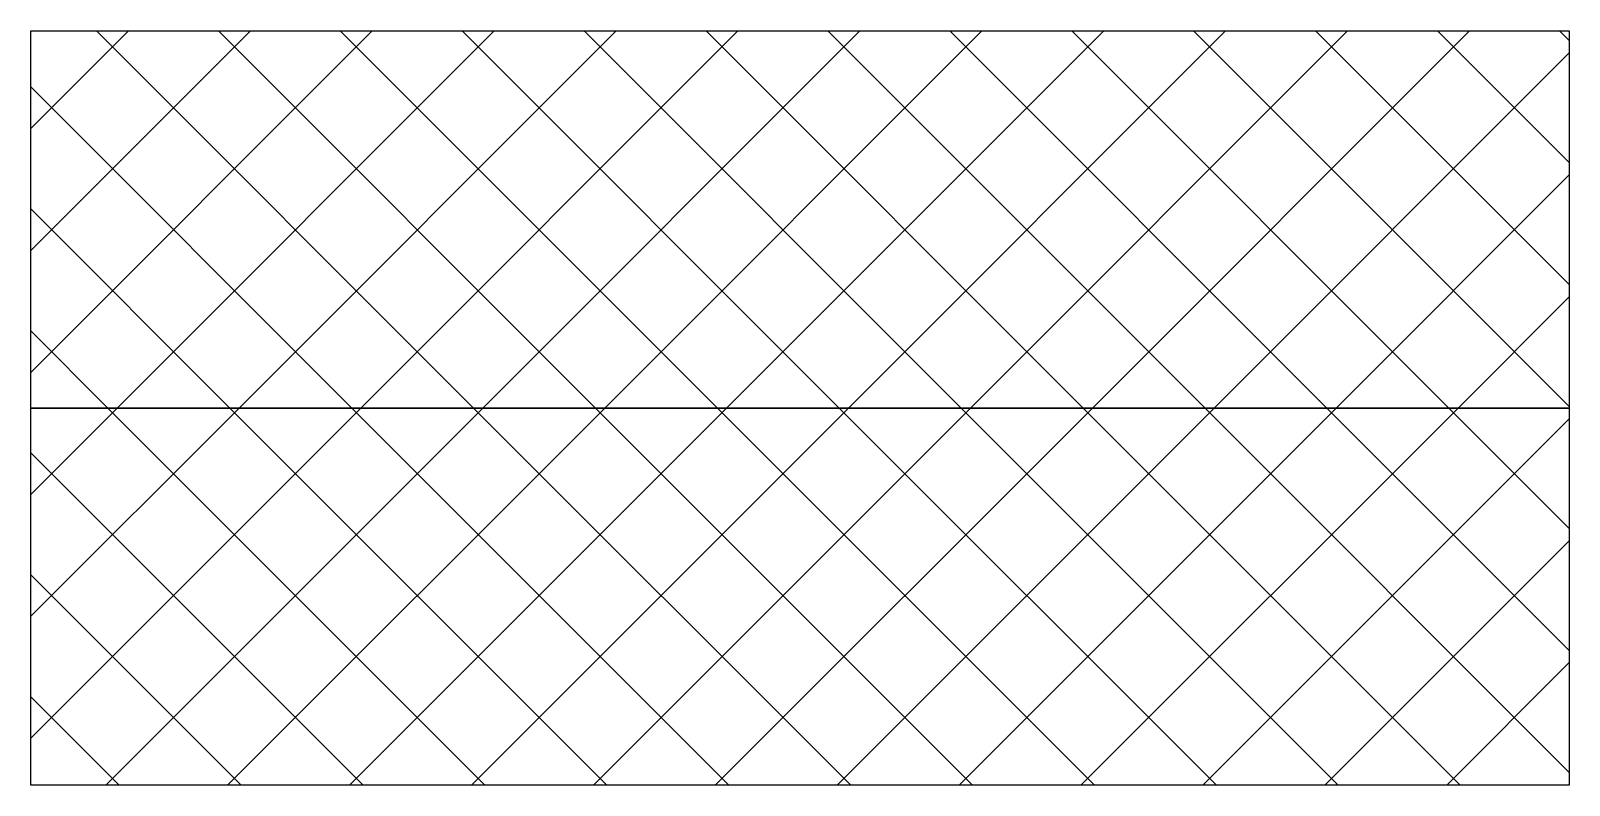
# Model space of a CAD drawing. Header units: millimetres. Extents: x 55.7 to 106.7, y -12.5 to 12.5.
import ezdxf

# ---------------------------------------------------------------- set-up
doc = ezdxf.new("R2010")
doc.units = ezdxf.units.MM

# ---------------------------------------------------------------- blocks, each defined once
blk = doc.blocks.new('*X1')
at = {"color": 0}
for p, q in [((55.75, 1.179), (67.071, 12.5)), ((55.75, 5.22), (63.03, 12.5)), ((55.75, 9.261), (58.989, 12.5)), ((70.43, 0), (57.93, 12.5)), ((58.612, 0), (71.112, 12.5)), ((74.471, 0), (61.971, 12.5)), ((62.653, 0), (75.153, 12.5)), ((78.512, 0), (66.012, 12.5)), ((66.694, 0), (79.194, 12.5)), ((82.553, 0), (70.053, 12.5)), ((70.735, 0), (83.235, 12.5)), ((86.594, 0), (74.094, 12.5)), ((74.776, 0), (87.276, 12.5)), ((90.635, 0), (78.135, 12.5)), ((78.818, 0), (91.318, 12.5)), ((94.676, 0), (82.176, 12.5)), ((82.859, 0), (95.359, 12.5)), ((98.717, 0), (86.217, 12.5)), ((86.9, 0), (99.4, 12.5)), ((102.759, 0), (90.259, 12.5)), ((90.941, 0), (103.441, 12.5)), ((106.75, 0.05), (94.3, 12.5)), ((106.75, 4.091), (98.341, 12.5)), ((106.75, 8.132), (102.382, 12.5)), ((106.75, 12.173), (106.423, 12.5)), ((94.982, 0), (106.75, 11.768)), ((66.389, 0), (55.75, 10.639)), ((99.023, 0), (106.75, 7.727)), ((62.347, 0), (55.75, 6.597)), ((103.064, 0), (106.75, 3.686)), ((58.306, 0), (55.75, 2.556)), ((55.75, -10.944), (66.694, 0)), ((55.75, -6.903), (62.653, 0)), ((55.75, -2.862), (58.612, 0)), ((58.235, -12.5), (70.735, 0)), ((70.806, -12.5), (58.306, 0)), ((62.276, -12.5), (74.776, 0)), ((74.847, -12.5), (62.347, 0)), ((66.318, -12.5), (78.818, 0)), ((78.889, -12.5), (66.389, 0)), ((70.359, -12.5), (82.859, 0)), ((82.93, -12.5), (70.43, 0)), ((74.4, -12.5), (86.9, 0)), ((86.971, -12.5), (74.471, 0)), ((78.441, -12.5), (90.941, 0)), ((91.012, -12.5), (78.512, 0)), ((82.482, -12.5), (94.982, 0)), ((95.053, -12.5), (82.553, 0)), ((86.523, -12.5), (99.023, 0)), ((99.094, -12.5), (86.594, 0)), ((90.564, -12.5), (103.064, 0)), ((103.135, -12.5), (90.635, 0)), ((106.75, -12.074), (94.676, 0)), ((106.75, -8.033), (98.717, 0)), ((106.75, -3.991), (102.759, 0)), ((94.605, -12.5), (106.75, -0.355)), ((66.765, -12.5), (55.75, -1.485)), ((98.647, -12.5), (106.75, -4.397)), ((62.724, -12.5), (55.75, -5.526)), ((102.688, -12.5), (106.75, -8.438)), ((58.683, -12.5), (55.75, -9.567)), ((106.729, -12.5), (106.75, -12.479))]:
    blk.add_line(p, q, dxfattribs=at)

msp = doc.modelspace()

# ---------------------------------------------------------------- linework, layer by layer
for points in [[(106.75, 0), (55.75, 0), (55.75, 12.5), (106.75, 12.5), (106.75, 0)], [(106.75, -12.5), (55.75, -12.5), (55.75, 0), (106.75, 0), (106.75, -12.5)]]:
    msp.add_lwpolyline(points)

# ---------------------------------------------------------------- block references
at = {"linetype": 'Continuous'}
msp.add_blockref('*X1', (0, 0), dxfattribs=at)

doc.saveas('drawing.dxf')
